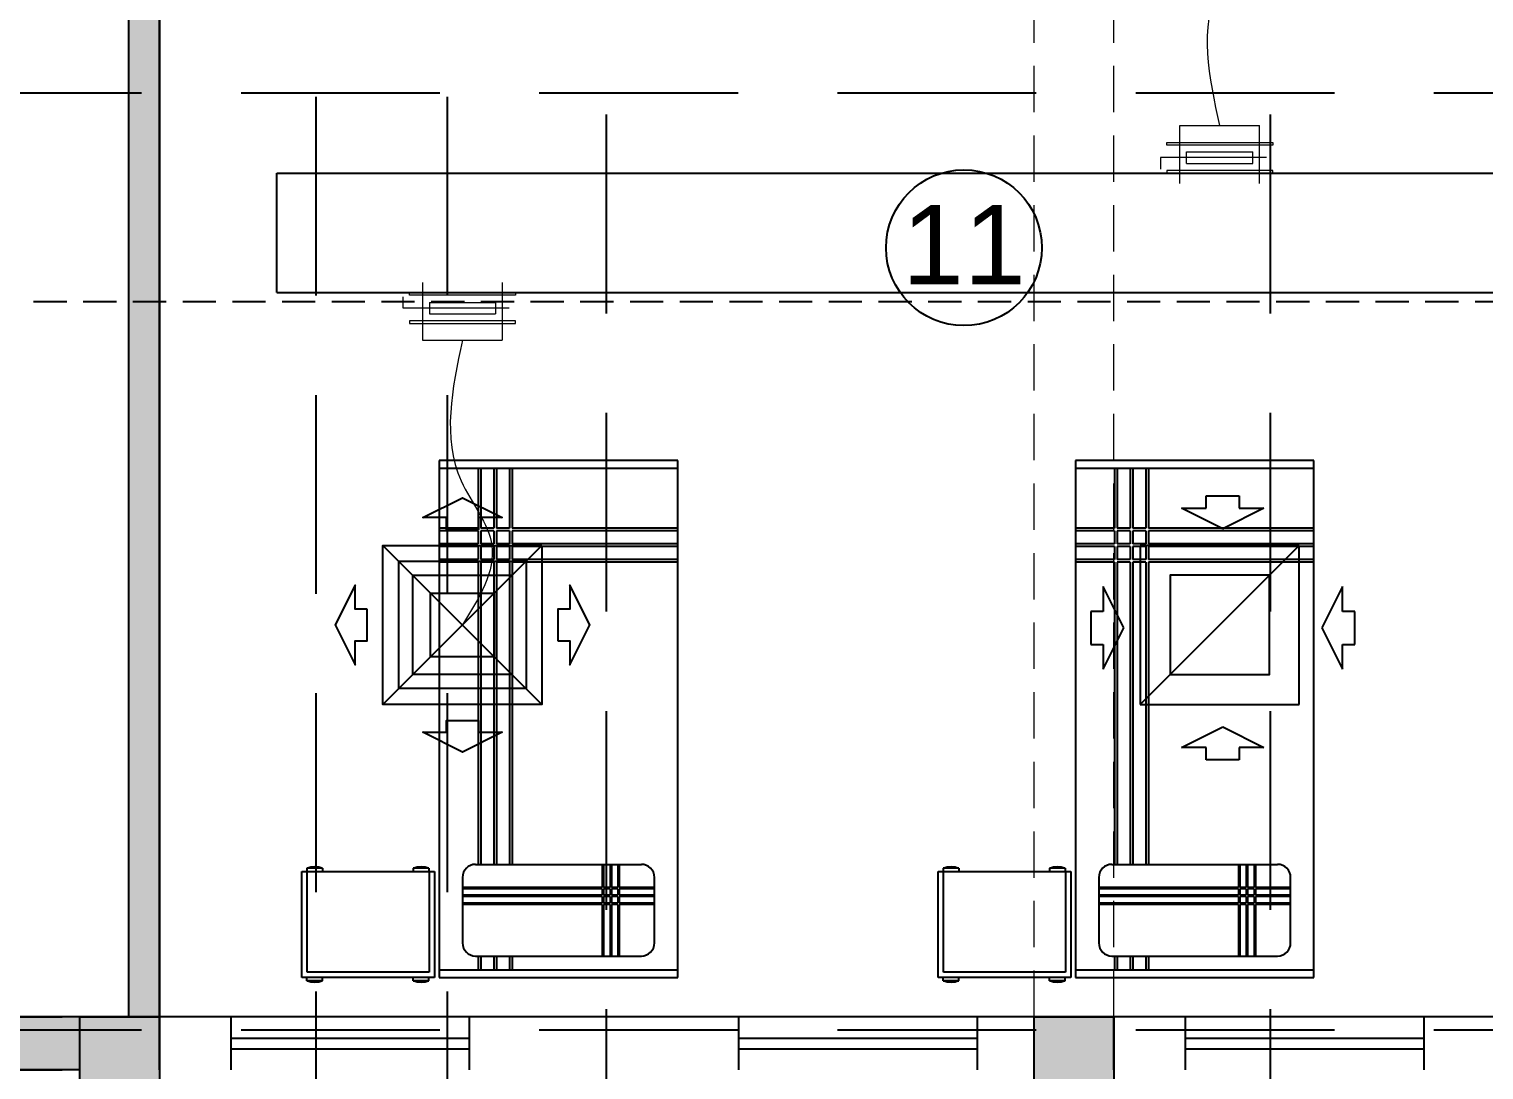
# Model space of a CAD drawing. Extents: x 11598203 to 11995143, y -3849975 to -3698974.
# Drawn here: x 11946653 to 11952140, y -3809171 to -3805245 of the extents above; entities that cross this region are included whole.
import ezdxf

# ---------------------------------------------------------------- set-up
doc = ezdxf.new("R2010")
doc.units = 0
doc.header["$MEASUREMENT"] = 0
doc.linetypes.add('HIDDEN', pattern=[0.375, 0.25, -0.125])
doc.layers.get('0').update_dxf_attribs({"linetype": 'CONTINUOUS'})
for name, color, linetype in [('BEAM', 8, 'CONTINUOUS'), ('GRID LINES', 9, 'CONTINUOUS'), ('HATCH', 7, 'CONTINUOUS'), ('HS', 7, 'CONTINUOUS'), ('MEP_HVAC_RA_DIFFUSER', 6, 'CONTINUOUS'), ('MEP_HVAC_SA_DIFFUSER', 5, 'CONTINUOUS'), ('MEP_HVAC_SA_DUCT', 3, 'CONTINUOUS'), ('SECTION', 8, 'CONTINUOUS')]:
    doc.layers.add(name, color=color, linetype=linetype)
doc.layers.add('MEP_HVAC_BUTTERFLY _DAMPER', color=5, linetype='CONTINUOUS', lineweight=0)
doc.layers.add('MEP_HVAC_FLEXIBLE_DUCT', color=30, linetype='CONTINUOUS', lineweight=18)
doc.styles.get("Standard").update_dxf_attribs({"font": 'arial.ttf'})

# ---------------------------------------------------------------- blocks, each defined once
blk = doc.blocks.new('8TH FLOOR')
at = {"layer": 'HATCH', "ltscale": 500}
h = blk.add_hatch(color=32, dxfattribs=at)
h.dxf.hatch_style = 1
h.paths.add_polyline_path([(-44310, 10130), (-44010, 10130), (-44010, 9230), (-44310, 9230)])
h.paths.add_polyline_path([(-6930, 6230), (-6630, 6230), (-6630, 5251.7), (-6930, 5251.7)])
h.paths.add_polyline_path([(-900, 6265), (0, 6265), (0, 5965), (-900, 5965)])
h.paths.add_polyline_path([(-31623.7, -10480), (-31023.7, -10480), (-31023.7, -10780), (-31623.7, -10780)])
h.paths.add_polyline_path([(-36805, -13010), (-36055, -13010), (-36055, -13310), (-36805, -13310)])
h.paths.add_polyline_path([(-26485, 200), (-26185, 200), (-26185, -700), (-26485, -700)])
h.paths.add_polyline_path([(-36355, -17735), (-36055, -17735), (-36055, -18485), (-36355, -18485)])
h.paths.add_polyline_path([(-4100, 200), (-3500, 200), (-3500, -100), (-4100, -100)])
h.paths.add_polyline_path([(-47740, 18320), (-46990, 18320), (-46990, 18020), (-47740, 18020)])
h.paths.add_polyline_path([(-47740, 14790), (-46840, 14790), (-46840, 14490), (-47740, 14490)])
h.paths.add_polyline_path([(-10758.3, 300), (-9930, 300), (-9930, 0), (-10758.3, 0)])
h.paths.add_polyline_path([(-36805, -7680), (-36055, -7680), (-36055, -7980), (-36805, -7980)])
h.paths.add_polyline_path([(-34515, 900), (-34215, 900), (-34215, 0), (-34515, 0)])
h.paths.add_polyline_path([(-40685, 750), (-40385, 750), (-40385, 0), (-40685, 0)])
h.paths.add_polyline_path([(-41010, -25), (-40710, -25), (-40710, -775), (-41010, -775)])
h.paths.add_polyline_path([(-47740, 29190), (-46990, 29190), (-46990, 28890), (-47740, 28890)])
h.paths.add_polyline_path([(-900, 29190), (0, 29190), (0, 28890), (-900, 28890)])
h.paths.add_polyline_path([(-47840, 10130), (-47540, 10130), (-47540, 9230), (-47840, 9230)])
h.paths.add_polyline_path([(-41010, 750), (-40710, 750), (-40710, 0), (-41010, 0)])
h.paths.add_polyline_path([(-1000, 42920), (-700, 42920), (-700, 43898.3), (-1000, 43898.3)])
h.paths.add_polyline_path([(-47740, 21920), (-46990, 21920), (-46990, 21620), (-47740, 21620)])
h.paths.add_polyline_path([(-19285, 200), (-18985, 200), (-18985, -700), (-19285, -700)])
h.paths.add_polyline_path([(-900, 49150), (0, 49150), (0, 48850), (-900, 48850)])
h.paths.add_polyline_path([(-900, 32790), (0, 32790), (0, 32490), (-900, 32490)])
h.paths.add_polyline_path([(-47740, 25520), (-46990, 25520), (-46990, 25220), (-47740, 25220)])
h.paths.add_polyline_path([(-15685, 6230), (-15385, 6230), (-15385, 5330), (-15685, 5330)])
h.paths.add_polyline_path([(-900, 25520), (0, 25520), (0, 25220), (-900, 25220)])
h.paths.add_polyline_path([(-39510, -13010), (-38760, -13010), (-38760, -13310), (-39510, -13310)])
h.paths.add_polyline_path([(-42695, 39920), (-42395, 39920), (-42395, 39320), (-42695, 39320)])
h.paths.add_polyline_path([(-47740, 39920), (-46840, 39920), (-46840, 39620), (-47740, 39620)])
h.paths.add_polyline_path([(-900, 39920), (-100, 39920), (-100, 39620), (-900, 39620)])
h.paths.add_polyline_path([(-4100, 11190), (-3401.1, 11190), (-3401.1, 10890), (-4100, 10890)])
h.paths.add_polyline_path([(-31623.7, -7730), (-31023.7, -7730), (-31023.7, -8030), (-31623.7, -8030)])
h.paths.add_polyline_path([(-44760, -18185), (-44010, -18185), (-44010, -18485), (-44760, -18485)])
h.paths.add_polyline_path([(-6930, 300), (-6101.7, 300), (-6101.7, 0), (-6930, 0)])
h.paths.add_polyline_path([(-900, 18320), (0, 18320), (0, 18020), (-900, 18020)])
h.paths.add_polyline_path([(-48040, -18185), (-47290, -18185), (-47290, -18485), (-48040, -18485)])
h.paths.add_polyline_path([(-42695, 43520), (-42395, 43520), (-42395, 42920), (-42695, 42920)])
h.paths.add_polyline_path([(-39510, -10530), (-38760, -10530), (-38760, -10830), (-39510, -10830)])
h.paths.add_polyline_path([(-42370, 43520), (-42070, 43520), (-42070, 42920), (-42370, 42920)])
h.paths.add_polyline_path([(-39510, -7680), (-38760, -7680), (-38760, -7980), (-39510, -7980)])
h.paths.add_polyline_path([(-46360, 43820), (-46060, 43820), (-46060, 42920), (-46360, 42920)])
h.paths.add_polyline_path([(-900, 300), (0, 300), (0, 0), (-900, 0)])
h.paths.add_polyline_path([(-28250, 51450), (-27950, 51450), (-27950, 50550), (-28250, 50550)])
h.paths.add_polyline_path([(-22220, 51450), (-21920, 51450), (-21920, 50550), (-22220, 50550)])
h.paths.add_polyline_path([(-44310, 750), (-44010, 750), (-44010, 0), (-44310, 0)])
h.paths.add_polyline_path([(-42370, 39920), (-42070, 39920), (-42070, 39320), (-42370, 39320)])
h.paths.add_polyline_path([(-31550, 51450), (-31250, 51450), (-31250, 50550), (-31550, 50550)])
h.paths.add_polyline_path([(-46360, 49700), (-46060, 49700), (-46060, 48950), (-46360, 48950)])
h.paths.add_polyline_path([(-42695, 36320), (-42395, 36320), (-42395, 35720), (-42695, 35720)])
h.paths.add_polyline_path([(-42370, 35720), (-42070, 35720), (-42070, 36320), (-42370, 36320)])
h.paths.add_polyline_path([(-44310, 15240), (-44010, 15240), (-44010, 14490), (-44310, 14490)])
h.paths.add_polyline_path([(-42695, 49700), (-42395, 49700), (-42395, 48950), (-42695, 48950)])
h.paths.add_polyline_path([(-44760, -25), (-44010, -25), (-44010, -325), (-44760, -325)])
h.paths.add_polyline_path([(-15685, 200), (-15385, 200), (-15385, -700), (-15685, -700)])
h.paths.add_polyline_path([(-39510, -5200), (-38760, -5200), (-38760, -5500), (-39510, -5500)])
h.paths.add_polyline_path([(-44310, 6230), (-44010, 6230), (-44010, 5480), (-44310, 5480)])
h.paths.add_polyline_path([(-36355, -25), (-36055, -25), (-36055, -775), (-36355, -775)])
h.paths.add_polyline_path([(-22885, 200), (-22585, 200), (-22585, -700), (-22885, -700)])
h.paths.add_polyline_path([(-900, 36320), (0, 36320), (0, 36020), (-900, 36020)])
h.paths.add_polyline_path([(-47740, 32790), (-46990, 32790), (-46990, 32490), (-47740, 32490)])
h.paths.add_polyline_path([(-6930, -25), (-6330, -25), (-6330, -325), (-6930, -325)])
h.paths.add_polyline_path([(-41010, -17735), (-40710, -17735), (-40710, -18485), (-41010, -18485)])
h.paths.add_polyline_path([(-36805, -5200), (-36055, -5200), (-36055, -5500), (-36805, -5500)])
h.paths.add_polyline_path([(-48015, -25), (-47265, -25), (-47265, -325), (-48015, -325)])
h.paths.add_polyline_path([(-10530, -25), (-9930, -25), (-9930, -325), (-10530, -325)])
h.paths.add_polyline_path([(-46840, 36320), (-47740, 36320), (-47740, 36020), (-46840, 36020)])
h.paths.add_polyline_path([(-34515, 6230), (-34215, 6230), (-34215, 5330), (-34515, 5330)])
h.paths.add_polyline_path([(-30085, 200), (-29785, 200), (-29785, -700), (-30085, -700)])
h.paths.add_polyline_path([(-36805, -10530), (-36055, -10530), (-36055, -10830), (-36805, -10830)])
h.paths.add_polyline_path([(-10230, 6230), (-9930, 6230), (-9930, 5330), (-10230, 5330)])
h.paths.add_polyline_path([(-900, 14790), (0, 14790), (0, 14490), (-900, 14490)])
h.paths.add_polyline_path([(-900, 9530), (78.3, 9530), (78.3, 9230), (-900, 9230)])
h.paths.add_polyline_path([(-39940, 49850), (-39640, 49850), (-39640, 48950), (-39940, 48950)])
edge = h.paths.add_edge_path()
edge.add_line((-19435, 49850), (-19435, 48950))
edge.add_line((-6930, 9230), (-5951.7, 9230))
edge.add_line((-41010, 15240), (-41010, 14490))
edge.add_line((-19135, 42920), (-19135, 43820))
edge.add_line((-40710, 5480), (-40710, 6230))
edge.add_line((-40685, 6230), (-40685, 5480))
h.paths.add_polyline_path([(-22220, 9530), (-21320, 9530), (-21320, 9230), (-22220, 9230)])
h.paths.add_polyline_path([(-37580, 10130), (-37280, 10130), (-37280, 9230), (-37580, 9230)])
h.paths.add_polyline_path([(-40685, 9980), (-40385, 9980), (-40385, 9230), (-40685, 9230)])
h.paths.add_polyline_path([(-40685, 6230), (-40385, 6230), (-40385, 5480), (-40685, 5480)])
h.paths.add_polyline_path([(-32228.3, 9530), (-31250, 9530), (-31250, 9230), (-32228.3, 9230)])
h.paths.add_polyline_path([(-30424.1, 6230), (-29445.9, 6230), (-29445.9, 5930), (-30424.1, 5930)])
h.paths.add_polyline_path([(-16860, 9530), (-15960, 9530), (-15960, 9230), (-16860, 9230)])
h.paths.add_polyline_path([(-28250, 9530), (-27271.7, 9530), (-27271.7, 9230), (-28250, 9230)])
h.paths.add_polyline_path([(-10830, 9530), (-9930, 9530), (-9930, 9230), (-10830, 9230)])
h.paths.add_polyline_path([(-41010, 9980), (-40710, 9980), (-40710, 9230), (-41010, 9230)])
h.paths.add_polyline_path([(-41010, 6230), (-40710, 6230), (-40710, 5480), (-41010, 5480)])
h.paths.add_polyline_path([(-16860, 36320), (-15960, 36320), (-15960, 36020), (-16860, 36020)], flags=16)
h.paths.add_polyline_path([(-22220, 43520), (-21920, 43520), (-21920, 42920), (-22220, 42920)], flags=16)
h.paths.add_polyline_path([(-22220, 29190), (-21320, 29190), (-21320, 28890), (-22220, 28890)], flags=16)
h.paths.add_polyline_path([(-25450, 45380), (-24850, 45380), (-24850, 45080), (-25450, 45080)], flags=16)
h.paths.add_polyline_path([(-25450, 43220), (-24850, 43220), (-24850, 42920), (-25450, 42920)], flags=16)
h.paths.add_polyline_path([(-16860, 14790), (-15960, 14790), (-15960, 14490), (-16860, 14490)], flags=16)
h.paths.add_polyline_path([(-41010, 15240), (-40710, 15240), (-40710, 14490), (-41010, 14490)], flags=16)
h.paths.add_polyline_path([(-31250, 25220), (-32150, 25220), (-32150, 25520), (-31250, 25520)], flags=16)
h.paths.add_polyline_path([(-38180, 18320), (-37280, 18320), (-37280, 18020), (-38180, 18020)], flags=16)
h.paths.add_polyline_path([(-31550, 15090), (-31250, 15090), (-31250, 14190), (-31550, 14190)], flags=16)
h.paths.add_polyline_path([(-38180, 14790), (-37280, 14790), (-37280, 14490), (-38180, 14490)], flags=16)
h.paths.add_polyline_path([(-22220, 18320), (-21320, 18320), (-21320, 18020), (-22220, 18020)], flags=16)
h.paths.add_polyline_path([(-40685, 15240), (-40385, 15240), (-40385, 14490), (-40685, 14490)], flags=16)
h.paths.add_polyline_path([(-38180, 21920), (-37280, 21920), (-37280, 21620), (-38180, 21620)], flags=16)
h.paths.add_polyline_path([(-16860, 32790), (-15960, 32790), (-15960, 32490), (-16860, 32490)], flags=16)
h.paths.add_polyline_path([(-16860, 21920), (-15960, 21920), (-15960, 21620), (-16860, 21620)], flags=16)
h.paths.add_polyline_path([(-16860, 25520), (-15960, 25520), (-15960, 25220), (-16860, 25220)], flags=16)
h.paths.add_polyline_path([(-13360, 11190), (-12760, 11190), (-12760, 10890), (-13360, 10890)], flags=16)
h.paths.add_polyline_path([(-6930, 29190), (-6030, 29190), (-6030, 28890), (-6930, 28890)], flags=16)
h.paths.add_polyline_path([(-10830, 29190), (-9930, 29190), (-9930, 28890), (-10830, 28890)], flags=16)
h.paths.add_polyline_path([(-28250, 22220), (-27950, 22220), (-27950, 21320), (-28250, 21320)], flags=16)
h.paths.add_polyline_path([(-22220, 21920), (-21320, 21920), (-21320, 21620), (-22220, 21620)], flags=16)
h.paths.add_polyline_path([(-6930, 9530), (-5951.7, 9530), (-5951.7, 9230), (-6930, 9230)], flags=16)
h.paths.add_polyline_path([(-31550, 22220), (-31250, 22220), (-31250, 21320), (-31550, 21320)], flags=16)
h.paths.add_polyline_path([(-10230, 22220), (-9930, 22220), (-9930, 21320), (-10230, 21320)], flags=16)
h.paths.add_polyline_path([(-28250, 29190), (-27350, 29190), (-27350, 28890), (-28250, 28890)], flags=16)
h.paths.add_polyline_path([(-15132.5, 43220), (-14232.5, 43220), (-14232.5, 42920), (-15132.5, 42920)], flags=16)
h.paths.add_polyline_path([(-10830, 43220), (-9930, 43220), (-9930, 42920), (-10830, 42920)], flags=16)
h.paths.add_polyline_path([(-6930, 43220), (-6030, 43220), (-6030, 42920), (-6930, 42920)], flags=16)
h.paths.add_polyline_path([(-22220, 25520), (-21320, 25520), (-21320, 25220), (-22220, 25220)], flags=16)
h.paths.add_polyline_path([(-28250, 25520), (-27350, 25520), (-27350, 25220), (-28250, 25220)], flags=16)
h.paths.add_polyline_path([(-34680, 11190), (-34080, 11190), (-34080, 10890), (-34680, 10890)], flags=16)
h.paths.add_polyline_path([(-22220, 36320), (-21320, 36320), (-21320, 36020), (-22220, 36020)], flags=16)
h.paths.add_polyline_path([(-38180, 25520), (-37280, 25520), (-37280, 25220), (-38180, 25220)], flags=16)
h.paths.add_polyline_path([(-6930, 25520), (-6030, 25520), (-6030, 25220), (-6930, 25220)], flags=16)
h.paths.add_polyline_path([(-10830, 25520), (-9930, 25520), (-9930, 25220), (-10830, 25220)], flags=16)
h.paths.add_polyline_path([(-6930, 22220), (-6630, 22220), (-6630, 21320), (-6930, 21320)], flags=16)
h.paths.add_polyline_path([(-28250, 18620), (-27950, 18620), (-27950, 17720), (-28250, 17720)], flags=16)
h.paths.add_polyline_path([(-6930, 15090), (-6630, 15090), (-6630, 14190), (-6930, 14190)], flags=16)
h.paths.add_polyline_path([(-22220, 32790), (-21320, 32790), (-21320, 32490), (-22220, 32490)], flags=16)
h.paths.add_polyline_path([(-10230, 33090), (-9930, 33090), (-9930, 32190), (-10230, 32190)], flags=16)
h.paths.add_polyline_path([(-6930, 33090), (-6630, 33090), (-6630, 32190), (-6930, 32190)], flags=16)
h.paths.add_polyline_path([(-32150, 29190), (-31250, 29190), (-31250, 28890), (-32150, 28890)], flags=16)
h.paths.add_polyline_path([(-16860, 29190), (-15960, 29190), (-15960, 28888.5), (-16860, 28888.5)], flags=16)
h.paths.add_polyline_path([(-38180, 29190), (-37280, 29190), (-37280, 28890), (-38180, 28890)], flags=16)
h.paths.add_polyline_path([(-23224.1, 6230), (-22245.9, 6230), (-22245.9, 5930), (-23224.1, 5930)], flags=16)
h.paths.add_polyline_path([(-31550, 18620), (-31250, 18620), (-31250, 17720), (-31550, 17720)], flags=16)
h.paths.add_polyline_path([(-35695, 48950), (-35395, 48950), (-35395, 49750), (-35695, 49750)], flags=16)
h.paths.add_polyline_path([(-6930, 36620), (-6630, 36620), (-6630, 35720), (-6930, 35720)], flags=16)
h.paths.add_polyline_path([(-31550, 45980), (-31250, 45980), (-31250, 45080), (-31550, 45080)], flags=16)
h.paths.add_polyline_path([(-16860, 39920), (-15960, 39920), (-15960, 39620), (-16860, 39620)], flags=16)
h.paths.add_polyline_path([(-22220, 45980), (-21920, 45980), (-21920, 45080), (-22220, 45080)], flags=16)
h.paths.add_polyline_path([(-35695, 43820), (-35395, 43820), (-35395, 42920), (-35695, 42920)], flags=16)
h.paths.add_polyline_path([(-19435, 43820), (-19135, 43820), (-19135, 42920), (-19435, 42920)], flags=16)
h.paths.add_polyline_path([(-38180, 39920), (-37280, 39920), (-37280, 39620), (-38180, 39620)], flags=16)
h.paths.add_polyline_path([(-28250, 39920), (-27271.7, 39920), (-27271.7, 39620), (-28250, 39620)], flags=16)
h.paths.add_polyline_path([(-39940, 43820), (-39640, 43820), (-39640, 42920), (-39940, 42920)], flags=16)
h.paths.add_polyline_path([(-10230, 49850), (-9930, 49850), (-9930, 48950), (-10230, 48950)], flags=16)
h.paths.add_polyline_path([(-31550, 43820), (-31250, 43820), (-31250, 42920), (-31550, 42920)], flags=16)
h.paths.add_polyline_path([(-14832.5, 49850), (-14532.5, 49850), (-14532.5, 48950), (-14832.5, 48950)], flags=16)
h.paths.add_polyline_path([(-6930, 39920), (-6030, 39920), (-6030, 39620), (-6930, 39620)], flags=16)
h.paths.add_polyline_path([(-31550, 33090), (-31250, 33090), (-31250, 32190), (-31550, 32190)], flags=16)
h.paths.add_polyline_path([(-38180, 36320), (-37280, 36320), (-37280, 36020), (-38180, 36020)], flags=16)
h.paths.add_polyline_path([(-19435, 49850), (-19135, 49850), (-19135, 48950), (-19435, 48950)], flags=16)
h.paths.add_polyline_path([(-10830, 39920), (-9930, 39920), (-9930, 39620), (-10830, 39620)], flags=16)
h.paths.add_polyline_path([(-6930, 49850), (-6630, 49850), (-6630, 48950), (-6930, 48950)], flags=16)
h.paths.add_polyline_path([(-19624.1, 6230), (-18645.9, 6230), (-18645.9, 5930), (-19624.1, 5930)], flags=16)
h.paths.add_polyline_path([(-22220, 39920), (-21320, 39920), (-21320, 39620), (-22220, 39620)], flags=16)
h.paths.add_polyline_path([(-22220, 14790), (-21320, 14790), (-21320, 14490), (-22220, 14490)], flags=16)
h.paths.add_polyline_path([(-28250, 36620), (-27950, 36620), (-27950, 35720), (-28250, 35720)], flags=16)
h.paths.add_polyline_path([(-16860, 18320), (-15960, 18320), (-15960, 18020), (-16860, 18020)], flags=16)
h.paths.add_polyline_path([(-31550, 35720), (-31250, 35720), (-31250, 36617.6), (-31550, 36617.6)], flags=16)
h.paths.add_polyline_path([(-10230, 18620), (-9930, 18620), (-9930, 17720), (-10230, 17720)], flags=16)
h.paths.add_polyline_path([(-28250, 15090), (-27950, 15090), (-27950, 14190), (-28250, 14190)], flags=16)
h.paths.add_polyline_path([(-6930, 18620), (-6630, 18620), (-6630, 17720), (-6930, 17720)], flags=16)
h.paths.add_polyline_path([(-32228.3, 39920), (-31250, 39920), (-31250, 39620), (-32228.3, 39620)], flags=16)
h.paths.add_polyline_path([(-10230, 15090), (-9930, 15090), (-9930, 14190), (-10230, 14190)], flags=16)
h.paths.add_polyline_path([(-28250, 33090), (-27950, 33090), (-27950, 32190), (-28250, 32190)], flags=16)
h.paths.add_polyline_path([(-38180, 32790), (-37280, 32790), (-37280, 32490), (-38180, 32490)], flags=16)
h.paths.add_polyline_path([(-10230, 36620), (-9930, 36620), (-9930, 35720), (-10230, 35720)], flags=16)
h = blk.add_hatch(color=32, dxfattribs=at)
h.dxf.hatch_style = 1
edge = h.paths.add_edge_path()
edge.add_line((-47491.5, -2982.4), (-47459.2, -2958.1))
edge.add_line((-47426.5, -2923), (-47401, -2882.1))
edge.add_line((-47459.2, -2958.1), (-47426.5, -2923))
edge.add_line((-47401, -2882.1), (-47388.2, -2851.3))
edge.add_line((-45016.9, -5512.8), (-44992, -5431.7))
edge.add_line((-45062.6, -5223.9), (-45102.4, -5191.3))
edge.add_line((-45346.2, -5173.7), (-45396.6, -5205.2))
edge.add_arc((-45240, -10395), 250, -149.3548, 12.9001, ccw=False)
edge.add_line((-45396.6, -5205.2), (-45439, -5248.7))
edge.add_line((-45439, -5248.7), (-45469.1, -5300))
edge.add_line((-47542.3, -3006.9), (-47491.5, -2982.4))
edge = h.paths.add_edge_path()
edge.add_arc((-32851.1, -1307.8), 250, 0, 360)
edge = h.paths.add_edge_path()
edge.add_arc((-29448.3, -4650.9), 250, 0, 360)
edge = h.paths.add_edge_path()
edge.add_arc((-28312.1, -10680), 250, 0, 360)
edge = h.paths.add_edge_path()
edge.add_arc((-32795, -3600.9), 250, 0, 360)
edge = h.paths.add_edge_path()
edge.add_arc((-47625, -15739), 250, 0, 360)
edge = h.paths.add_edge_path()
edge.add_arc((-32795, -14909.1), 250, 0, 360)
edge = h.paths.add_edge_path()
edge.add_arc((-47625, -2771), 250, 0, 360)
edge = h.paths.add_edge_path()
edge.add_arc((-47640, -5400), 250, 0, 360)
edge = h.paths.add_edge_path()
edge.add_arc((-45240, -13110), 250, 0, 360)
edge = h.paths.add_edge_path()
edge.add_arc((-32851.1, -17202.2), 250, 0, 360)
edge = h.paths.add_edge_path()
edge.add_arc((-33733, -7830), 250, 0, 360)
edge = h.paths.add_edge_path()
edge.add_arc((-48845, -9255), 250, 0, 360)
edge = h.paths.add_edge_path()
edge.add_arc((-29448.3, -13859.1), 250, 0, 360)
edge = h.paths.add_edge_path()
edge.add_arc((-33733, -10680), 250, 0, 360)
edge = h.paths.add_edge_path()
edge.add_arc((-47640, -13110), 250, 0, 360)
edge = h.paths.add_edge_path()
edge.add_arc((-28312.1, -7830), 250, 0, 360)
h.paths.add_polyline_path([(-12190, 3400), (-11890, 3400), (-11890, 2800), (-12190, 2800)])
edge = h.paths.add_edge_path(flags=16)
edge.add_arc((-45240, -5400), 250, 0, 360)
edge = h.paths.add_edge_path(flags=16)
edge.add_arc((-45240, -10395), 250, 0, 360)
edge = h.paths.add_edge_path(flags=16)
edge.add_arc((-45240, -8115), 250, 0, 360)
at = {"layer": 'HS', "lineweight": -3, "ltscale": 500}
h = blk.add_hatch(color=8, dxfattribs=at)
h.dxf.hatch_style = 1
h.paths.add_polyline_path([(-29900, 5930), (-29785, 5930), (-29785, 200), (-29900, 200)])
h = blk.add_hatch(color=8, dxfattribs=at)
h.dxf.hatch_style = 1
h.paths.add_polyline_path([(-30316.8, 0), (-30151.6, 0), (-30085, 0), (-30085, 200), (-30151.6, 200), (-30316.8, 200)])
at = {"color": 8, "lineweight": 25}
for p, q in [((-29900, 200), (-29900, 5930)), ((-29785, 200), (-29785, 5930)), ((-28729.8, 2298.6), (-28729.8, 348.6)), ((-27829.8, 2298.6), (-28729.8, 2298.6)), ((-27829.8, 2269.1), (-28729.8, 2269.1)), ((-27829.8, 348.6), (-27829.8, 2298.6)), ((-26329.8, 2298.6), (-26329.8, 348.6)), ((-25429.8, 2298.6), (-26329.8, 2298.6)), ((-25429.8, 2269.1), (-26329.8, 2269.1)), ((-25429.8, 348.6), (-25429.8, 2298.6)), ((-28592.4, 775.5), (-27967.1, 775.5)), ((-26192.4, 775.5), (-25567.1, 775.5)), ((-29247.3, 748.6), (-28747.3, 748.6)), ((-29247.3, 348.6), (-29247.3, 748.6)), ((-29228.4, 760.8), (-29228.4, 748.6)), ((-29169.3, 760.8), (-29228.4, 760.8)), ((-29227.6, 368.3), (-29227.6, 748.6)), ((-29169.3, 760.8), (-29169.3, 748.6)), ((-28827.4, 760.8), (-28827.4, 748.6)), ((-28768.3, 760.8), (-28827.4, 760.8)), ((-28768.3, 760.8), (-28768.3, 748.6)), ((-28767, 748.6), (-28767, 368.3)), ((-28747.3, 748.6), (-28747.3, 348.6)), ((-28641.6, 726.3), (-28641.6, 478.9)), ((-27917.9, 478.9), (-27917.9, 726.3)), ((-26847.3, 748.6), (-26347.3, 748.6)), ((-26847.3, 348.6), (-26847.3, 748.6)), ((-26828.4, 760.8), (-26828.4, 748.6)), ((-26769.3, 760.8), (-26828.4, 760.8)), ((-26827.6, 368.3), (-26827.6, 748.6)), ((-26769.3, 760.8), (-26769.3, 748.6)), ((-26427.4, 760.8), (-26427.4, 748.6)), ((-26368.3, 760.8), (-26427.4, 760.8)), ((-26368.3, 760.8), (-26368.3, 748.6)), ((-26367, 748.6), (-26367, 368.3)), ((-26347.3, 748.6), (-26347.3, 348.6)), ((-26241.6, 726.3), (-26241.6, 478.9)), ((-25517.9, 478.9), (-25517.9, 726.3)), ((-28592.4, 429.6), (-27967.1, 429.6)), ((-26192.4, 429.6), (-25567.1, 429.6)), ((-28747.3, 348.6), (-29247.3, 348.6)), ((-29228.4, 336.4), (-29228.4, 348.6)), ((-29169.3, 336.4), (-29228.4, 336.4)), ((-28767, 368.3), (-29227.6, 368.3)), ((-29169.3, 336.4), (-29169.3, 348.6)), ((-28827.4, 336.4), (-28827.4, 348.6)), ((-28768.3, 336.4), (-28827.4, 336.4)), ((-28768.3, 336.4), (-28768.3, 348.6)), ((-28729.8, 378.1), (-27829.8, 378.1)), ((-28729.8, 348.6), (-27829.8, 348.6)), ((-26347.3, 348.6), (-26847.3, 348.6)), ((-26828.4, 336.4), (-26828.4, 348.6)), ((-26769.3, 336.4), (-26828.4, 336.4)), ((-26367, 368.3), (-26827.6, 368.3)), ((-26769.3, 336.4), (-26769.3, 348.6)), ((-26427.4, 336.4), (-26427.4, 348.6)), ((-26368.3, 336.4), (-26427.4, 336.4)), ((-26368.3, 336.4), (-26368.3, 348.6)), ((-26329.8, 378.1), (-25429.8, 378.1)), ((-26329.8, 348.6), (-25429.8, 348.6)), ((-30990.3, 200), (-30151.6, 200)), ((-30085, 200), (-30151.6, 200)), ((-30085, -700), (-30085, 200)), ((-30085, 200), (-29785, 200)), ((-29785, 0), (-29785, 200)), ((-29785, 200), (-29785, -700)), ((-26485, -700), (-26485, 200)), ((-26485, 200), (-26185, 200)), ((-26185, 200), (-26185, -700)), ((-26185, 0), (-26185, 200)), ((-30990.3, 0), (-30151.6, 0)), ((-30085, 0), (-30151.6, 0))]:
    blk.add_line(p, q, dxfattribs=at)
at = {"color": 3, "linetype": 'HIDDEN', "lineweight": 25, "ltscale": 500}
blk.add_line((-42259.8, 2898.9), (-11293.2, 2898.9), dxfattribs=at)
at = {"color": 8, "lineweight": 25, "ltscale": 0.75}
for p, q in [((-28582.1, 2269.1), (-28582.1, 2043.7)), ((-28572.3, 2269.1), (-28572.3, 2043.7)), ((-28523.1, 2269.1), (-28523.1, 2043.7)), ((-28513.2, 2269.1), (-28513.2, 2043.7)), ((-28464, 2269.1), (-28464, 2043.7)), ((-28454.2, 2269.1), (-28454.2, 2043.7)), ((-26182.1, 2269.1), (-26182.1, 2043.7)), ((-26172.3, 2269.1), (-26172.3, 2043.7)), ((-26123.1, 2269.1), (-26123.1, 2043.7)), ((-26113.2, 2269.1), (-26113.2, 2043.7)), ((-26064, 2269.1), (-26064, 2043.7)), ((-26054.2, 2269.1), (-26054.2, 2043.7)), ((-28582.1, 2043.7), (-28729.8, 2043.7)), ((-28582.1, 2033.9), (-28729.8, 2033.9)), ((-28582.1, 2033.9), (-28582.1, 1984.7)), ((-28523.1, 2043.7), (-28572.3, 2043.7)), ((-28572.3, 2033.9), (-28572.3, 1984.7)), ((-28523.1, 2033.9), (-28572.3, 2033.9)), ((-28523.1, 2033.9), (-28523.1, 1984.7)), ((-28464, 2043.7), (-28513.2, 2043.7)), ((-28513.2, 2033.9), (-28513.2, 1984.7)), ((-28464, 2033.9), (-28513.2, 2033.9)), ((-28464, 2033.9), (-28464, 1984.7)), ((-27829.8, 2043.7), (-28454.2, 2043.7)), ((-28454.2, 2033.9), (-28454.2, 1984.7)), ((-27829.8, 2033.9), (-28454.2, 2033.9)), ((-26182.1, 2043.7), (-26329.8, 2043.7)), ((-26182.1, 2033.9), (-26329.8, 2033.9)), ((-26182.1, 2033.9), (-26182.1, 1984.7)), ((-26123.1, 2043.7), (-26172.3, 2043.7)), ((-26172.3, 2033.9), (-26172.3, 1984.7)), ((-26123.1, 2033.9), (-26172.3, 2033.9)), ((-26123.1, 2033.9), (-26123.1, 1984.7)), ((-26064, 2043.7), (-26113.2, 2043.7)), ((-26113.2, 2033.9), (-26113.2, 1984.7)), ((-26064, 2033.9), (-26113.2, 2033.9)), ((-26064, 2033.9), (-26064, 1984.7)), ((-25429.8, 2043.7), (-26054.2, 2043.7)), ((-26054.2, 2033.9), (-26054.2, 1984.7)), ((-25429.8, 2033.9), (-26054.2, 2033.9)), ((-28582.1, 1984.7), (-28729.8, 1984.7)), ((-28523.1, 1984.7), (-28572.3, 1984.7)), ((-28464, 1984.7), (-28513.2, 1984.7)), ((-27829.8, 1984.7), (-28454.2, 1984.7)), ((-26182.1, 1984.7), (-26329.8, 1984.7)), ((-26123.1, 1984.7), (-26172.3, 1984.7)), ((-26064, 1984.7), (-26113.2, 1984.7)), ((-25429.8, 1984.7), (-26054.2, 1984.7)), ((-28582.1, 1974.8), (-28729.8, 1974.8)), ((-28582.1, 1925.6), (-28729.8, 1925.6)), ((-28582.1, 1974.8), (-28582.1, 1925.6)), ((-28572.3, 1974.8), (-28572.3, 1925.6)), ((-28523.1, 1974.8), (-28572.3, 1974.8)), ((-28523.1, 1925.6), (-28572.3, 1925.6)), ((-28523.1, 1974.8), (-28523.1, 1925.6)), ((-28513.2, 1974.8), (-28513.2, 1925.6)), ((-28464, 1974.8), (-28513.2, 1974.8)), ((-28464, 1925.6), (-28513.2, 1925.6)), ((-28464, 1974.8), (-28464, 1925.6)), ((-28454.2, 1974.8), (-28454.2, 1925.6)), ((-27829.8, 1974.8), (-28454.2, 1974.8)), ((-27829.8, 1925.6), (-28454.2, 1925.6)), ((-26182.1, 1974.8), (-26329.8, 1974.8)), ((-26182.1, 1925.6), (-26329.8, 1925.6)), ((-26182.1, 1974.8), (-26182.1, 1925.6)), ((-26172.3, 1974.8), (-26172.3, 1925.6)), ((-26123.1, 1974.8), (-26172.3, 1974.8)), ((-26123.1, 1925.6), (-26172.3, 1925.6)), ((-26123.1, 1974.8), (-26123.1, 1925.6)), ((-26113.2, 1974.8), (-26113.2, 1925.6)), ((-26064, 1974.8), (-26113.2, 1974.8)), ((-26064, 1925.6), (-26113.2, 1925.6)), ((-26064, 1974.8), (-26064, 1925.6)), ((-26054.2, 1974.8), (-26054.2, 1925.6)), ((-25429.8, 1974.8), (-26054.2, 1974.8)), ((-25429.8, 1925.6), (-26054.2, 1925.6)), ((-28582.1, 1915.8), (-28729.8, 1915.8)), ((-28582.1, 1915.8), (-28582.1, 775.5)), ((-28572.3, 1915.8), (-28572.3, 775.5)), ((-28523.1, 1915.8), (-28572.3, 1915.8)), ((-28523.1, 1915.8), (-28523.1, 775.5)), ((-28464, 1915.8), (-28513.2, 1915.8)), ((-28513.2, 1915.8), (-28513.2, 775.5)), ((-28464, 1915.8), (-28464, 775.5)), ((-28454.2, 1915.8), (-28454.2, 775.5)), ((-27829.8, 1915.8), (-28454.2, 1915.8)), ((-26182.1, 1915.8), (-26329.8, 1915.8)), ((-26182.1, 1915.8), (-26182.1, 775.5)), ((-26172.3, 1915.8), (-26172.3, 775.5)), ((-26123.1, 1915.8), (-26172.3, 1915.8)), ((-26123.1, 1915.8), (-26123.1, 775.5)), ((-26064, 1915.8), (-26113.2, 1915.8)), ((-26113.2, 1915.8), (-26113.2, 775.5)), ((-26064, 1915.8), (-26064, 775.5)), ((-26054.2, 1915.8), (-26054.2, 775.5)), ((-25429.8, 1915.8), (-26054.2, 1915.8)), ((-28114.6, 775.5), (-28114.6, 688.6)), ((-28109.7, 775.5), (-28109.7, 688.6)), ((-28085.1, 775.5), (-28085.1, 688.6)), ((-28080.2, 775.5), (-28080.2, 688.6)), ((-28055.6, 775.5), (-28055.6, 688.6)), ((-28050.7, 775.5), (-28050.7, 688.6)), ((-25714.6, 775.5), (-25714.6, 688.6)), ((-25709.7, 775.5), (-25709.7, 688.6)), ((-25685.1, 775.5), (-25685.1, 688.6)), ((-25680.2, 775.5), (-25680.2, 688.6)), ((-25655.6, 775.5), (-25655.6, 688.6)), ((-25650.6, 775.5), (-25650.6, 688.6)), ((-28114.6, 688.6), (-28641.6, 688.6)), ((-28114.6, 683.7), (-28641.6, 683.7)), ((-28114.6, 659.1), (-28641.6, 659.1)), ((-28114.6, 683.7), (-28114.6, 659.1)), ((-28085.1, 688.6), (-28109.7, 688.6)), ((-28085.1, 683.7), (-28109.7, 683.7)), ((-28109.7, 683.7), (-28109.7, 659.1)), ((-28085.1, 659.1), (-28109.7, 659.1)), ((-28085.1, 683.7), (-28085.1, 659.1)), ((-28055.6, 688.6), (-28080.2, 688.6)), ((-28055.6, 683.7), (-28080.2, 683.7)), ((-28080.2, 683.7), (-28080.2, 659.1)), ((-28055.6, 659.1), (-28080.2, 659.1)), ((-28055.6, 683.7), (-28055.6, 659.1)), ((-27917.9, 688.6), (-28050.7, 688.6)), ((-28050.7, 683.7), (-28050.7, 659.1)), ((-27917.9, 683.7), (-28050.7, 683.7)), ((-27917.9, 659.1), (-28050.7, 659.1)), ((-25714.6, 688.6), (-26241.6, 688.6)), ((-25714.6, 683.7), (-26241.6, 683.7)), ((-25714.6, 659.1), (-26241.6, 659.1)), ((-25714.6, 683.7), (-25714.6, 659.1)), ((-25685.1, 688.6), (-25709.7, 688.6)), ((-25685.1, 683.7), (-25709.7, 683.7)), ((-25709.7, 683.7), (-25709.7, 659.1)), ((-25685.1, 659.1), (-25709.7, 659.1)), ((-25685.1, 683.7), (-25685.1, 659.1)), ((-25655.6, 688.6), (-25680.2, 688.6)), ((-25655.6, 683.7), (-25680.2, 683.7)), ((-25680.2, 683.7), (-25680.2, 659.1)), ((-25655.6, 659.1), (-25680.2, 659.1)), ((-25655.6, 683.7), (-25655.6, 659.1)), ((-25517.9, 688.6), (-25650.6, 688.6)), ((-25650.6, 683.7), (-25650.6, 659.1)), ((-25517.9, 683.7), (-25650.6, 683.7)), ((-25517.9, 659.1), (-25650.6, 659.1)), ((-28114.6, 654.2), (-28641.6, 654.2)), ((-28114.6, 629.5), (-28641.6, 629.5)), ((-28114.6, 624.6), (-28641.6, 624.6)), ((-28114.6, 654.2), (-28114.6, 629.5)), ((-28114.6, 624.6), (-28114.6, 429.6)), ((-28085.1, 654.2), (-28109.7, 654.2)), ((-28109.7, 654.2), (-28109.7, 629.5)), ((-28085.1, 629.5), (-28109.7, 629.5)), ((-28109.7, 624.6), (-28109.7, 429.6)), ((-28085.1, 624.6), (-28109.7, 624.6)), ((-28085.1, 654.2), (-28085.1, 629.5)), ((-28085.1, 624.6), (-28085.1, 429.6)), ((-28055.6, 654.2), (-28080.2, 654.2)), ((-28080.2, 654.2), (-28080.2, 629.5)), ((-28055.6, 629.5), (-28080.2, 629.5)), ((-28080.2, 624.6), (-28080.2, 429.6)), ((-28055.6, 624.6), (-28080.2, 624.6)), ((-28055.6, 654.2), (-28055.6, 629.5)), ((-28055.6, 624.6), (-28055.6, 429.6)), ((-28050.7, 654.2), (-28050.7, 629.5)), ((-27917.9, 654.2), (-28050.7, 654.2)), ((-27917.9, 629.5), (-28050.7, 629.5)), ((-28050.7, 624.6), (-28050.7, 429.6)), ((-27917.9, 624.6), (-28050.7, 624.6)), ((-25714.6, 654.2), (-26241.6, 654.2)), ((-25714.6, 629.5), (-26241.6, 629.5)), ((-25714.6, 624.6), (-26241.6, 624.6)), ((-25714.6, 654.2), (-25714.6, 629.5)), ((-25714.6, 624.6), (-25714.6, 429.6)), ((-25685.1, 654.2), (-25709.7, 654.2)), ((-25709.7, 654.2), (-25709.7, 629.5)), ((-25685.1, 629.5), (-25709.7, 629.5)), ((-25709.7, 624.6), (-25709.7, 429.6)), ((-25685.1, 624.6), (-25709.7, 624.6)), ((-25685.1, 654.2), (-25685.1, 629.5)), ((-25685.1, 624.6), (-25685.1, 429.6)), ((-25655.6, 654.2), (-25680.2, 654.2)), ((-25680.2, 654.2), (-25680.2, 629.5)), ((-25655.6, 629.5), (-25680.2, 629.5)), ((-25680.2, 624.6), (-25680.2, 429.6)), ((-25655.6, 624.6), (-25680.2, 624.6)), ((-25655.6, 654.2), (-25655.6, 629.5)), ((-25655.6, 624.6), (-25655.6, 429.6)), ((-25650.6, 654.2), (-25650.6, 629.5)), ((-25517.9, 654.2), (-25650.6, 654.2)), ((-25517.9, 629.5), (-25650.6, 629.5)), ((-25650.6, 624.6), (-25650.6, 429.6)), ((-25517.9, 624.6), (-25650.6, 624.6)), ((-28582.1, 429.6), (-28582.1, 378.1)), ((-28572.3, 429.6), (-28572.3, 378.1)), ((-28523.1, 429.6), (-28523.1, 378.1)), ((-28513.2, 429.6), (-28513.2, 378.1)), ((-28464, 429.6), (-28464, 378.1)), ((-28454.2, 429.6), (-28454.2, 378.1)), ((-26182.1, 429.6), (-26182.1, 378.1)), ((-26172.3, 429.6), (-26172.3, 378.1)), ((-26123.1, 429.6), (-26123.1, 378.1)), ((-26113.2, 429.6), (-26113.2, 378.1)), ((-26064, 429.6), (-26064, 378.1)), ((-26054.2, 429.6), (-26054.2, 378.1))]:
    blk.add_line(p, q, dxfattribs=at)
at = {"color": 8, "lineweight": 25, "ltscale": 500}
for p, q in [((-26485, 200), (-40585, 200)), ((-22885, 200), (-36985, 200)), ((-19285, 200), (-33476.4, 200)), ((-15685, 200), (-29785, 200)), ((-29516, 200), (-29516, 0)), ((-26485, 200), (-28766, 200)), ((-28616, 200), (-28616, 0)), ((-27600.5, 200), (-27600.5, 0)), ((-26700.5, 200), (-26700.5, 0)), ((-25916, 200), (-25916, 0)), ((-25016, 200), (-25016, 0)), ((-30085, 0), (-32739, 0))]:
    blk.add_line(p, q, dxfattribs=at)
at = {"color": 8, "lineweight": 25, "ltscale": 2}
for p, q in [((-29516, 120), (-28616, 120)), ((-27600.5, 120), (-26700.5, 120)), ((-25916, 120), (-25016, 120)), ((-29516, 80), (-28616, 80)), ((-27600.5, 80), (-26700.5, 80)), ((-25916, 80), (-25016, 80))]:
    blk.add_line(p, q, dxfattribs=at)
at = {"color": 8, "lineweight": -3, "ltscale": 500}
blk.add_circle((-26750.3, 3101.6), 293.8, dxfattribs=at)
at = {"color": 8}
for centre, radius, start, end in [((-28592.4, 726.3), 49.2, 90, 180), ((-27967.1, 726.3), 49.2, 0, 90), ((-26192.4, 726.3), 49.2, 90, 180), ((-25567.1, 726.3), 49.2, 0, 90), ((-29198.9, 674.6), 91.1, 71.0754, 108.9247), ((-28797.9, 674.6), 91.1, 71.0754, 108.9247), ((-26798.9, 674.6), 91.1, 71.0754, 108.9247), ((-26397.9, 674.6), 91.1, 71.0754, 108.9247), ((-28592.4, 478.9), 49.2, 180, 270), ((-27967.1, 478.9), 49.2, 270, 0), ((-26192.4, 478.9), 49.2, 180, 270), ((-25567.1, 478.9), 49.2, 270, 0), ((-29198.9, 422.6), 91.1, 251.0754, 288.9247), ((-28797.9, 422.6), 91.1, 251.0754, 288.9247), ((-26798.9, 422.6), 91.1, 251.0754, 288.9247), ((-26397.9, 422.6), 91.1, 251.0754, 288.9247)]:
    blk.add_arc(centre, radius, start, end, dxfattribs=at)
at = {"layer": 'BEAM', "color": 8, "linetype": 'HIDDEN', "lineweight": 18, "ltscale": 700}
for p, q in [((-26485, 200), (-26485, 5930)), ((-26185, 200), (-26185, 5930))]:
    blk.add_line(p, q, dxfattribs=at)
at = {"layer": 'GRID LINES', "color": 138, "linetype": 'HIDDEN', "ltscale": 3000}
for p, q in [((-28100, 55353.9), (-28100, -16425.1)), ((-25595, 55353.9), (-25595, -16425.1)), ((5022.8, 3685), (-57948.5, 3685)), ((5022.8, 150), (-57948.5, 150))]:
    blk.add_line(p, q, dxfattribs=at)
at = {"layer": 'GRID LINES', "color": 8, "linetype": 'HIDDEN', "ltscale": 3000}
for p, q in [((-29195, 54295.9), (-29195, -15287.1)), ((-28700, 54295.9), (-28700, -15287.1))]:
    blk.add_line(p, q, dxfattribs=at)
at = {"layer": 'HS', "color": 8, "lineweight": -3, "ltscale": 500}
blk.add_lwpolyline([(-29900, 5930), (-29785, 5930), (-29785, 200), (-29900, 200)], close=True, dxfattribs=at)
at = {"color": 8, "lineweight": 20}
blk.add_text('11', height=300, dxfattribs=at).set_placement((-26983.4, 2963.3))
blk = doc.blocks.new('RA_DIFFUSER_600X600 MM')
at = {"layer": 'MEP_HVAC_RA_DIFFUSER', "color": 6}
for p, q in [((11906563.2, -3793381.3), (11906687.7, -3793381.3)), ((11906563.2, -3793427.9), (11906563.2, -3793381.3)), ((11906687.7, -3793381.3), (11906687.7, -3793427.9)), ((11906469.9, -3793427.9), (11906563.2, -3793427.9)), ((11906625.5, -3793505.8), (11906469.9, -3793427.9)), ((11906781.1, -3793427.9), (11906625.5, -3793505.8)), ((11906687.7, -3793427.9), (11906781.1, -3793427.9)), ((11906314.2, -3794168), (11906914.2, -3793568)), ((11906314.2, -3793568), (11906314.2, -3794168)), ((11906914.2, -3793568), (11906314.2, -3793568)), ((11906914.2, -3794168), (11906914.2, -3793568)), ((11906174.2, -3793723.6), (11906174.2, -3793817)), ((11906252, -3793879.3), (11906174.2, -3793723.6)), ((11907076.8, -3793723.6), (11906999, -3793879.3)), ((11907076.8, -3793817), (11907076.8, -3793723.6)), ((11906127.5, -3793817), (11906127.5, -3793941.5)), ((11906174.2, -3793817), (11906127.5, -3793817)), ((11907123.5, -3793817), (11907076.8, -3793817)), ((11907123.5, -3793941.5), (11907123.5, -3793817)), ((11906174.2, -3794034.9), (11906252, -3793879.3)), ((11906999, -3793879.3), (11907076.8, -3794034.9)), ((11906127.5, -3793941.5), (11906174.2, -3793941.5)), ((11906174.2, -3793941.5), (11906174.2, -3794034.9)), ((11907076.8, -3793941.5), (11907123.5, -3793941.5)), ((11907076.8, -3794034.9), (11907076.8, -3793941.5)), ((11906314.2, -3794168), (11906914.2, -3794168)), ((11906469.9, -3794330.6), (11906625.5, -3794252.8)), ((11906625.5, -3794252.8), (11906781.1, -3794330.6)), ((11906563.2, -3794330.6), (11906469.9, -3794330.6)), ((11906563.2, -3794377.3), (11906563.2, -3794330.6)), ((11906687.7, -3794330.6), (11906687.7, -3794377.3)), ((11906781.1, -3794330.6), (11906687.7, -3794330.6)), ((11906687.7, -3794377.3), (11906563.2, -3794377.3))]:
    blk.add_line(p, q, dxfattribs=at)
blk.add_lwpolyline([(11906426.7, -3794055.5), (11906801.7, -3794055.5), (11906801.7, -3793680.5), (11906426.7, -3793680.5)], close=True, dxfattribs=at)
blk = doc.blocks.new('SA_DIFFUSER_600X600 MM')
at = {"layer": 'MEP_HVAC_SA_DIFFUSER', "color": 8}
for p, q in [((11908714.2, -3793568), (11908114.2, -3794168)), ((11908714.2, -3794168), (11908114.2, -3793568))]:
    blk.add_line(p, q, dxfattribs=at)
at = {"layer": 'MEP_HVAC_SA_DIFFUSER', "color": 152}
for points in [[(11908354.2, -3793508), (11908354.2, -3793463), (11908264.2, -3793463), (11908414.2, -3793388), (11908564.2, -3793463), (11908474.2, -3793463), (11908474.2, -3793508)], [(11908054.2, -3793808), (11908009.2, -3793808), (11908009.2, -3793718), (11907934.2, -3793868), (11908009.2, -3794018), (11908009.2, -3793928), (11908054.2, -3793928)], [(11908774.2, -3793928), (11908819.2, -3793928), (11908819.2, -3794018), (11908894.2, -3793868), (11908819.2, -3793718), (11908819.2, -3793808), (11908774.2, -3793808)], [(11908474.2, -3794228), (11908474.2, -3794273), (11908564.2, -3794273), (11908414.2, -3794348), (11908264.2, -3794273), (11908354.2, -3794273), (11908354.2, -3794228)]]:
    blk.add_lwpolyline(points, close=True, dxfattribs=at)
at = {"layer": 'MEP_HVAC_SA_DIFFUSER', "color": 5}
for points in [[(11908714.2, -3793568), (11908714.2, -3794168), (11908114.2, -3794168), (11908114.2, -3793568)], [(11908601.7, -3793680.5), (11908601.7, -3794055.5), (11908226.7, -3794055.5), (11908226.7, -3793680.5)]]:
    blk.add_lwpolyline(points, close=True, dxfattribs=at)
at = {"layer": 'MEP_HVAC_SA_DIFFUSER', "color": 8}
for points in [[(11908654.2, -3793628), (11908654.2, -3794108), (11908174.2, -3794108), (11908174.2, -3793628)], [(11908534.2, -3793748), (11908534.2, -3793988), (11908294.2, -3793988), (11908294.2, -3793748)]]:
    blk.add_lwpolyline(points, close=True, dxfattribs=at)
blk = doc.blocks.new('BUTERFLY DAMPER')
at = {"layer": 'MEP_HVAC_BUTTERFLY _DAMPER', "color": 5}
for p, q in [((11907467.8, -3792866.5, 0), (11907467.8, -3793265.9, 0)), ((11907467.8, -3793265.9, 0), (11907424.9, -3793265.9, 0))]:
    blk.add_line(p, q, dxfattribs=at)
at = {"layer": 'MEP_HVAC_BUTTERFLY _DAMPER', "color": 9}
for p, q in [((11907370.4, -3792892.9, 0), (11907589, -3792892.9, 0)), ((11907589, -3793192.9, 0), (11907589, -3792892.9, 0)), ((11907370.4, -3793192.9, 0), (11907589, -3793192.9, 0))]:
    blk.add_line(p, q, dxfattribs=at)
at = {"layer": 'MEP_HVAC_BUTTERFLY _DAMPER', "color": 1}
for p, q in [((11907445.7, -3792917.6, 0), (11907489.6, -3792917.6, 0)), ((11907445.7, -3793167.6, 0), (11907445.7, -3792917.6, 0)), ((11907489.6, -3793167.6, 0), (11907489.6, -3792917.6, 0)), ((11907445.7, -3793167.6, 0), (11907489.6, -3793167.6, 0))]:
    blk.add_line(p, q, dxfattribs=at)
at = {"layer": 'MEP_HVAC_BUTTERFLY _DAMPER', "color": 9, "elevation": 0}
for points in [[(11907418.9, -3793242.7), (11907408.9, -3793242.7), (11907408.9, -3792842.8), (11907418.9, -3792842.7)], [(11907515.2, -3793242.7), (11907525.2, -3793242.7), (11907525.2, -3792842.8), (11907515.2, -3792842.7)]]:
    blk.add_lwpolyline(points, close=True, dxfattribs=at)

msp = doc.modelspace()

# ---------------------------------------------------------------- linework, layer by layer
at = {"layer": 'MEP_HVAC_FLEXIBLE_DUCT'}
for points in [[(11951143.6, -3805608.7, 0), (11951139.3, -3805078.2, 0), (11951254.6, -3804835), (11951143.8, -3804535)], [(11948287.1, -3806418.9, 0), (11948282.8, -3806949.3, 0), (11948398.1, -3807192.5), (11948287.3, -3807492.5)]]:
    msp.add_spline(points, degree=3, dxfattribs=at)
at = {"layer": 'MEP_HVAC_SA_DUCT', "ltscale": 500}
for points in [[(11947587.3, -3805788.8), (11954004.7, -3805788.8)], [(11947587.3, -3806238.8), (11947587.3, -3805788.8)], [(11947587.3, -3806238.8), (11954004.7, -3806238.8)]]:
    msp.add_lwpolyline(points, dxfattribs=at)

# ---------------------------------------------------------------- block references
at = {"layer": 'MEP_HVAC_BUTTERFLY _DAMPER', "ltscale": 500, "xscale": -1, "rotation": 270}
msp.add_blockref('BUTERFLY DAMPER', (15744186.5, -15713197.6), dxfattribs=at)
at = {"layer": 'MEP_HVAC_BUTTERFLY _DAMPER', "ltscale": 500, "rotation": 270}
msp.add_blockref('BUTERFLY DAMPER', (15741330, 8101170.1), dxfattribs=at)
at = {"layer": 'MEP_HVAC_RA_DIFFUSER', "color": 0, "ltscale": 500}
msp.add_blockref('RA_DIFFUSER_600X600 MM', (44529.6, -13624.5), dxfattribs=at)
at = {"layer": 'MEP_HVAC_SA_DIFFUSER', "ltscale": 500}
msp.add_blockref('SA_DIFFUSER_600X600 MM', (39873, -13624.5), dxfattribs=at)
at = {"layer": 'SECTION', "color": 0, "ltscale": 500}
msp.add_blockref('8TH FLOOR', (11976929.2, -3809171.3), dxfattribs=at)

doc.saveas('drawing.dxf')
